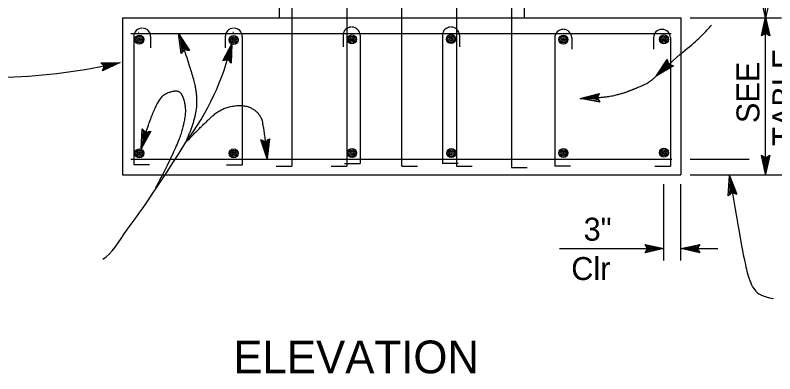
# Model space of a CAD drawing. Extents: x -894 to 866, y -476 to 714.
# Drawn here: x -675.4 to -443.5, y -167.8 to -58.5 of the extents above; entities that cross this region are included whole.
import ezdxf

# ---------------------------------------------------------------- set-up
doc = ezdxf.new("R2010")
doc.units = 0
for name, color, linetype in [('56 Stage 3 Anno', 7, 'Continuous'), ('57 Undefined', 7, 'Continuous'), ('60 Nongeo Data', 7, 'Continuous')]:
    doc.layers.add(name, color=color, linetype=linetype)

msp = doc.modelspace()

# ---------------------------------------------------------------- linework, layer by layer
at = {"layer": '56 Stage 3 Anno'}
for p, q in [((-446.27, -59.25), (-446.27, 49.02)), ((-446.27, -59.25), (-447.54, -53.5)), ((-444.99, -53.5), (-446.27, -59.25)), ((-469.28, -59.25), (-441.48, -59.25)), ((-447.55, -64.8), (-446.27, -59.05)), ((-446.27, -59.05), (-446.27, -59.05)), ((-446.27, -59.05), (-445, -64.8)), ((-446.27, -106.96), (-446.27, -59.25)), ((-446.27, -59.25), (-446.27, -59.25)), ((-447.21, -64.59), (-446.27, -60.38)), ((-446.87, -64.37), (-446.27, -61.7)), ((-446.27, -60.39), (-445.34, -64.58)), ((-446.27, -61.7), (-445.67, -64.41)), ((-625.54, -64.11), (-625.54, -64.11)), ((-446.27, -64.04), (-447.55, -64.8)), ((-447.55, -64.8), (-447.55, -64.8)), ((-446.54, -64.2), (-446.27, -63.02)), ((-446.27, -63.02), (-446.02, -64.18)), ((-445, -64.8), (-446.27, -64.04)), ((-445, -64.8), (-445, -64.8)), ((-611.99, -72.43), (-609.29, -67.2)), ((-609.29, -67.2), (-609.51, -73.08)), ((-609.29, -67.2), (-609.29, -67.2)), ((-622.25, -69.3), (-622.25, -69.3)), ((-611.61, -72.32), (-609.63, -68.48)), ((-609.63, -68.49), (-609.79, -72.78)), ((-624.76, -70.21), (-624.76, -70.21)), ((-611.22, -72.19), (-609.97, -69.76)), ((-610.85, -72.11), (-610.3, -71.04)), ((-610.3, -71.04), (-610.35, -72.22)), ((-609.97, -69.76), (-610.07, -72.53)), ((-649.31, -72.97), (-643.42, -72.93)), ((-648.28, -74.05), (-649.31, -72.97)), ((-649.31, -72.97), (-649.31, -72.97)), ((-649.03, -73.25), (-644.71, -73.23)), ((-643.42, -72.93), (-648.74, -75.46)), ((-648.74, -73.54), (-646, -73.52)), ((-648.74, -75.46), (-648.28, -74.05)), ((-644.72, -73.23), (-648.6, -75.08)), ((-646, -73.52), (-648.51, -74.71)), ((-648.5, -73.83), (-647.29, -73.82)), ((-647.29, -73.82), (-648.36, -74.33)), ((-643.42, -72.93), (-643.42, -72.93)), ((-610.55, -72.02), (-611.99, -72.43)), ((-611.99, -72.43), (-611.99, -72.43)), ((-609.51, -73.08), (-610.55, -72.02)), ((-609.51, -73.08), (-609.51, -73.08)), ((-476.3, -72.03), (-476.3, -72.03)), ((-474.46, -73.96), (-474.46, -73.96)), ((-648.74, -75.46), (-648.74, -75.46)), ((-479.74, -77.12), (-479.74, -77.12)), ((-496.98, -82.38), (-496.98, -82.38)), ((-502.93, -83.91), (-502.93, -83.91)), ((-496.89, -85.04), (-496.89, -85.04)), ((-636.64, -93.14), (-636.64, -93.14)), ((-634.06, -93.84), (-634.06, -93.84)), ((-600.45, -96.46), (-600.45, -96.46)), ((-597.79, -96.17), (-597.79, -96.17)), ((-636.93, -99.28), (-636.93, -99.28)), ((-446.27, -106.96), (-447.54, -101.21)), ((-447.54, -101.21), (-447.54, -101.21)), ((-447.54, -101.21), (-446.27, -101.98)), ((-446.27, -105.63), (-447.2, -101.44)), ((-446.27, -104.31), (-446.87, -101.61)), ((-446.27, -102.99), (-446.52, -101.83)), ((-446.27, -101.98), (-444.99, -101.21)), ((-444.99, -101.21), (-446.27, -106.96)), ((-445.33, -101.42), (-446.27, -105.64)), ((-445.67, -101.64), (-446.27, -104.31)), ((-446, -101.81), (-446.27, -102.99)), ((-444.99, -101.21), (-444.99, -101.21)), ((-598.47, -102.28), (-598.47, -102.28)), ((-469.28, -102.37), (-451.27, -102.37)), ((-469.28, -107.16), (-410.73, -107.16)), ((-457.35, -107.42), (-457.35, -107.42)), ((-446.27, -106.96), (-446.27, -106.96)), ((-477.35, -133.27), (-477.35, -110.03)), ((-472.15, -133.27), (-472.15, -110.03)), ((-457.67, -113.56), (-457.67, -113.56)), ((-455.04, -113.11), (-455.04, -113.11)), ((-509.26, -129.68), (-477.35, -129.68)), ((-482.34, -129.68), (-483.1, -128.4)), ((-483.1, -128.4), (-483.1, -128.4)), ((-483.1, -128.4), (-477.35, -129.68)), ((-477.35, -129.68), (-483.1, -130.95)), ((-483.1, -130.95), (-482.34, -129.68)), ((-482.9, -128.74), (-478.68, -129.68)), ((-478.69, -129.68), (-482.88, -130.61)), ((-480, -129.68), (-482.71, -130.28)), ((-482.67, -129.08), (-480, -129.68)), ((-482.5, -129.41), (-481.32, -129.68)), ((-481.32, -129.68), (-482.48, -129.93)), ((-477.35, -129.68), (-477.35, -129.68)), ((-472.15, -129.68), (-466.4, -128.4)), ((-472.15, -129.68), (-460.83, -129.68)), ((-466.4, -130.96), (-472.15, -129.68)), ((-472.15, -129.68), (-472.15, -129.68)), ((-466.61, -130.62), (-470.83, -129.68)), ((-470.82, -129.67), (-466.63, -128.75)), ((-469.5, -129.68), (-466.8, -129.08)), ((-466.83, -130.28), (-469.5, -129.68)), ((-468.18, -129.68), (-467.02, -129.42)), ((-467, -129.94), (-468.18, -129.68)), ((-466.4, -128.4), (-467.17, -129.68)), ((-467.17, -129.68), (-466.4, -130.96)), ((-466.4, -128.4), (-466.4, -128.4)), ((-483.1, -130.95), (-483.1, -130.95)), ((-466.4, -130.96), (-466.4, -130.96))]:
    msp.add_line(p, q, dxfattribs=at)
for points in [[(-624.76, -70.21), (-625.54, -64.11), (-622.25, -69.3), (-622.66, -69.22), (-625.06, -65.42), (-624.5, -69.89), (-624.24, -69.57), (-624.6, -66.71), (-623.06, -69.14), (-623.47, -69.06), (-624.13, -68.01), (-623.98, -69.25), (-623.77, -69), (-622.25, -69.3), (-623.77, -69)], [(-474.46, -73.96), (-479.74, -77.12), (-476.3, -72.02), (-476.21, -72.43), (-478.73, -76.16), (-474.86, -73.85), (-475.26, -73.74), (-477.73, -75.22), (-476.12, -72.83), (-476.03, -73.24), (-476.73, -74.27), (-475.66, -73.63), (-475.96, -73.54), (-476.3, -72.02), (-475.96, -73.54)], [(-496.89, -85.04), (-502.93, -83.91), (-496.98, -82.38), (-497.18, -82.74), (-501.54, -83.86), (-497.11, -84.7), (-497.34, -84.35), (-500.17, -83.82), (-497.38, -83.1), (-497.58, -83.46), (-498.79, -83.77), (-497.56, -84), (-497.73, -83.73), (-496.98, -82.38), (-497.73, -83.73)], [(-634.06, -93.84), (-636.93, -99.28), (-636.64, -93.14), (-636.35, -93.44), (-636.57, -97.94), (-634.46, -93.95), (-634.86, -94.07), (-636.2, -96.62), (-636.07, -93.74), (-635.78, -94.04), (-635.84, -95.28), (-635.26, -94.18), (-635.57, -94.26), (-636.64, -93.14), (-635.57, -94.26)], [(-597.79, -96.17), (-598.47, -102.28), (-600.45, -96.46), (-600.07, -96.63), (-598.62, -100.9), (-598.12, -96.42), (-598.45, -96.67), (-598.77, -99.53), (-599.69, -96.81), (-599.32, -96.98), (-598.92, -98.16), (-598.78, -96.92), (-599.04, -97.11), (-600.45, -96.46), (-599.04, -97.11)], [(-457.67, -113.56), (-457.35, -107.42), (-455.04, -113.11), (-455.42, -112.96), (-457.11, -108.79), (-457.35, -113.29), (-457.04, -113.02), (-456.89, -110.14), (-455.81, -112.81), (-456.19, -112.66), (-456.66, -111.51), (-456.73, -112.76), (-456.48, -112.55), (-455.04, -113.11), (-456.48, -112.55)]]:
    msp.add_lwpolyline(points, close=True, dxfattribs=at)
for centre, radius, start, end in [((-689.07, -48.25), 81.99, 323.3494, 346.6372), ((-683.59, 102.26), 179.74, 271.7963, 282.9147)]:
    msp.add_arc(centre, radius, start, end, dxfattribs=at)
for points, degree in [([(-479.46, -76.75), (-474.1, -71.81), (-469.7, -68.25), (-465.63, -64.7), (-463.57, -62.39), (-462.83, -61.5)], 3), ([(-623.29, -97.2), (-621.06, -91.94), (-619.57, -85.11), (-620.96, -76.8), (-625.54, -64.11)], 2), ([(-502.93, -83.91), (-495.7, -83.66), (-490.21, -82.42), (-486.84, -81.17), (-481.23, -78.8), (-479.46, -76.75)], 2), ([(-636.93, -99.28), (-632.74, -83.87), (-625.88, -80.86), (-623.87, -83.71), (-623.2, -89.07), (-626.05, -98.95), (-632.57, -111.13)], 2), ([(-623.29, -97.2), (-617.55, -91.3), (-612.32, -86.71), (-605.18, -85.65), (-600.71, -88.42), (-599.53, -92.58), (-598.47, -102.28)], 2), ([(-648.65, -132.87), (-646.07, -131.42), (-641.67, -123.79), (-635.03, -115.85), (-623.29, -97.2)], 3), ([(-457.35, -107.42), (-453.77, -128.53), (-451.81, -138.37), (-449.88, -142.4), (-447.5, -144.32), (-443.83, -144.88)], 3)]:
    msp.add_open_spline(points, degree=degree, dxfattribs=at)
at = {"layer": '60 Nongeo Data'}
for p, q in [((-590.96, 42.31), (-590.96, -104.51)), ((-574.19, 42.31), (-574.19, -104.51)), ((-557.42, -104.51), (-557.42, 42.31)), ((-540.66, 42.31), (-540.66, -104.51)), ((-523.89, 42.31), (-523.89, -104.89)), ((-594.79, 37.54), (-594.79, -59.25)), ((-520.06, 23.93), (-520.06, -59.25)), ((-642.7, -59.25), (-472.15, -59.25)), ((-642.7, -59.25), (-642.7, -107.16)), ((-472.15, -59.25), (-472.15, -107.16)), ((-640.11, -64.04), (-475.12, -64.04)), ((-637.67, -63.78), (-637.8, -63.78)), ((-608.81, -63.78), (-608.94, -63.78)), ((-575.3, -64.6), (-575.3, -68.1)), ((-570.14, -64.6), (-570.14, -103.74)), ((-544.97, -64.6), (-544.97, -103.74)), ((-539.81, -64.6), (-539.81, -68.1)), ((-639.23, -64.97), (-639.23, -104.11)), ((-634.07, -64.97), (-634.07, -68.47)), ((-611.27, -64.97), (-611.27, -68.47)), ((-606.11, -64.97), (-606.11, -104.11)), ((-510.66, -65.34), (-510.66, -104.48)), ((-505.5, -65.34), (-505.5, -68.84)), ((-480.52, -65.34), (-480.52, -68.84)), ((-475.36, -65.34), (-475.36, -104.48)), ((-640.11, -102.37), (-474.89, -102.37)), ((-634.46, -104.11), (-639.23, -104.11)), ((-610.88, -104.11), (-606.11, -104.11)), ((-574.91, -103.74), (-570.14, -103.74)), ((-540.2, -103.74), (-544.97, -103.74)), ((-595.76, -104.51), (-590.96, -104.51)), ((-578.99, -104.51), (-574.19, -104.51)), ((-557.42, -104.51), (-552.63, -104.51)), ((-540.66, -104.51), (-535.86, -104.51)), ((-523.89, -104.89), (-519.09, -104.89)), ((-505.89, -104.48), (-510.66, -104.48)), ((-480.13, -104.48), (-475.36, -104.48)), ((-642.7, -107.16), (-472.15, -107.16))]:
    msp.add_line(p, q, dxfattribs=at)
for centre, radius in [((-637.5, -65.92), 1.38), ((-608.75, -66.05), 1.38), ((-572.63, -65.86), 1.38), ((-572.63, -65.86), 0.966), ((-542.35, -65.79), 1.38), ((-542.35, -65.79), 0.966), ((-508.01, -65.92), 1.38), ((-477.35, -65.86), 1.38), ((-477.35, -65.86), 0.966), ((-637.5, -65.92), 0.966), ((-637.5, -65.92), 0.552), ((-637.5, -65.92), 0.138), ((-608.75, -66.05), 0.966), ((-608.75, -66.05), 0.552), ((-608.75, -66.05), 0.138), ((-572.63, -65.86), 0.552), ((-572.63, -65.86), 0.138), ((-542.35, -65.79), 0.552), ((-542.35, -65.79), 0.138), ((-508.01, -65.92), 0.966), ((-508.01, -65.92), 0.552), ((-508.01, -65.92), 0.138), ((-477.35, -65.86), 0.552), ((-477.35, -65.86), 0.138), ((-637.5, -100.61), 1.38), ((-637.5, -100.61), 0.966), ((-608.75, -100.61), 1.38), ((-608.75, -100.61), 0.966), ((-572.57, -100.55), 1.38), ((-572.57, -100.55), 0.966), ((-542.28, -100.55), 1.38), ((-542.28, -100.55), 0.966), ((-508.01, -100.49), 1.38), ((-508.01, -100.49), 0.966), ((-477.35, -100.42), 1.38), ((-477.35, -100.42), 0.966), ((-637.5, -100.61), 0.552), ((-637.5, -100.61), 0.138), ((-608.75, -100.61), 0.552), ((-608.75, -100.61), 0.138), ((-572.57, -100.55), 0.552), ((-572.57, -100.55), 0.138), ((-542.28, -100.55), 0.552), ((-542.28, -100.55), 0.138), ((-508.01, -100.49), 0.552), ((-508.01, -100.49), 0.138), ((-477.35, -100.42), 0.552), ((-477.35, -100.42), 0.138)]:
    msp.add_circle(centre, radius, dxfattribs=at)
for centre, start, end in [((-636.73, -64.97), 90, 180), ((-636.57, -64.97), 0, 90), ((-608.77, -64.97), 90, 180), ((-608.61, -64.97), 0, 90), ((-572.8, -64.6), 90, 180), ((-572.64, -64.6), 0, 90), ((-542.47, -64.6), 90, 180), ((-542.31, -64.6), 0, 90), ((-508.16, -65.34), 90, 180), ((-508, -65.34), 0, 90), ((-478.02, -65.34), 90, 180), ((-477.86, -65.34), 0, 90)]:
    msp.add_arc(centre, 2.5, start, end, dxfattribs=at)

# ---------------------------------------------------------------- texts
at = {"layer": '57 Undefined'}
for s, p in [('TABLE', (-437.24, -98.34)), ('SEE', (-448.18, -91.4))]:
    msp.add_text(s, height=7, rotation=90, dxfattribs=at).set_placement(p)
for s, height, p in [('3"', 7, (-501.86, -127.25)), ('Clr', 7, (-505.63, -139.25)), ('ELEVATION', 10, (-608.85, -167.7))]:
    msp.add_text(s, height=height, dxfattribs=at).set_placement(p)

doc.saveas('drawing.dxf')
